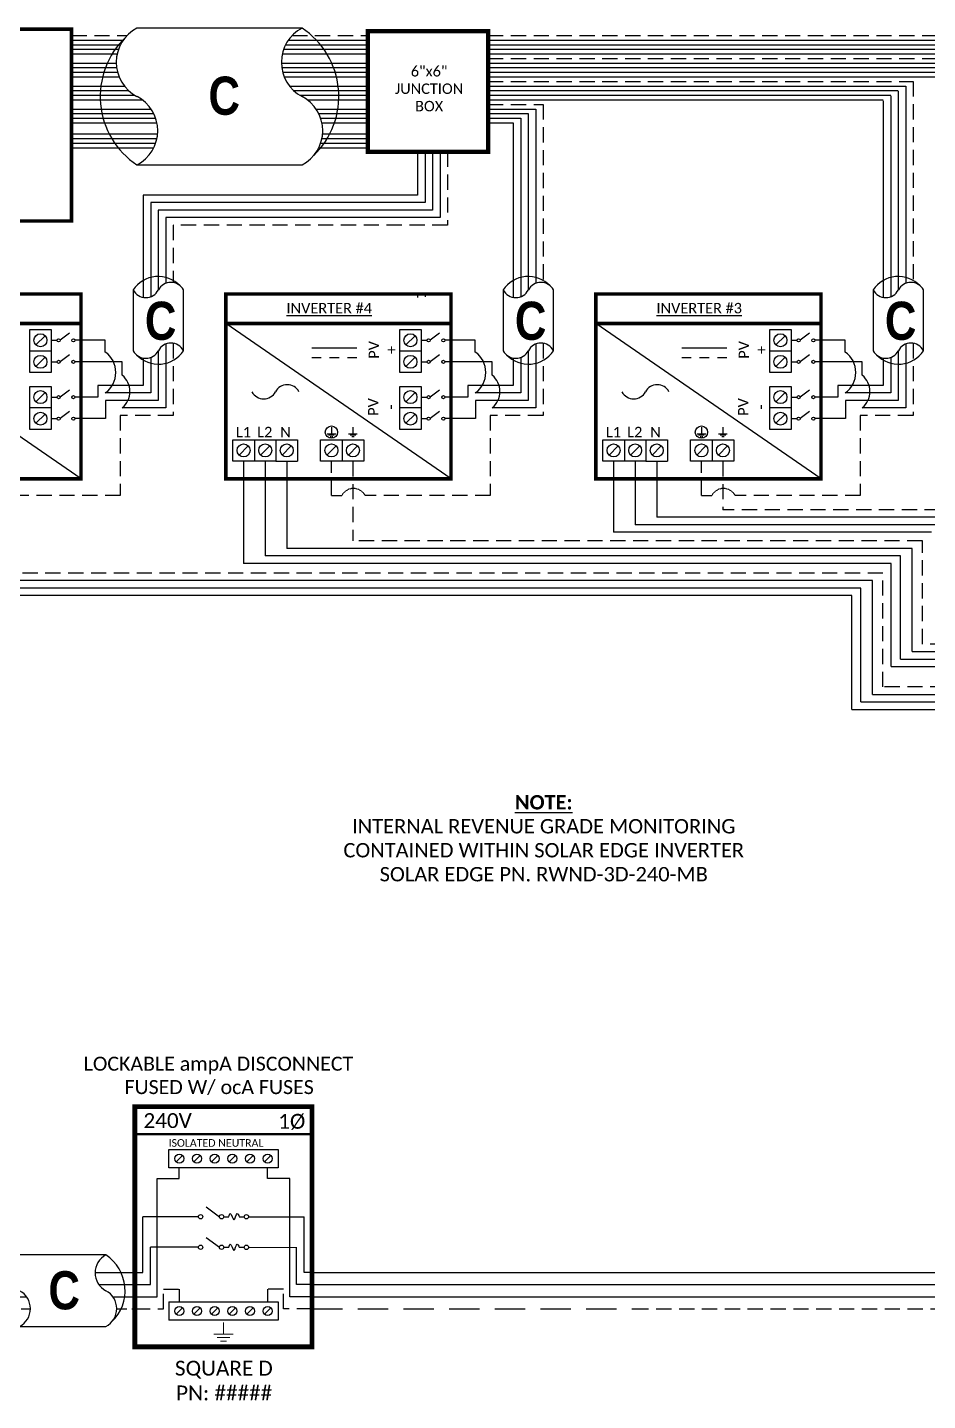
# Model space of a CAD drawing. Header units: feet. Extents: x 10037 to 10656, y 16038 to 16580.
# Drawn here: x 10252.7 to 10474.3, y 16223.5 to 16561.8 of the extents above; entities that cross this region are included whole.
import ezdxf

# ---------------------------------------------------------------- set-up
doc = ezdxf.new("R2010")
doc.units = ezdxf.units.FT
doc.header["$MEASUREMENT"] = 0
doc.linetypes.add('DASHED', pattern=[0.75, 0.5, -0.25])
doc.linetypes.add('HIDDEN', pattern=[0.375, 0.25, -0.125])
doc.styles.add('ONE LINE TXT', font='techb___.ttf')
doc.styles.get("Standard").update_dxf_attribs({"font": 'CALIBRI.TTF'})

# ---------------------------------------------------------------- blocks, each defined once
blk = doc.blocks.new('*U23')
at = {"color": 7}
blk.add_line((-79.14, 9), (0, 9), dxfattribs=at)
at = {"color": 10}
blk.add_line((-79.14, 6), (0, 6), dxfattribs=at)
at = {"color": 253}
blk.add_line((-79.14, 3), (0, 3), dxfattribs=at)
at = {"color": 92, "linetype": 'HIDDEN', "ltscale": 15}
blk.add_line((-79.14, 0), (0, 0), dxfattribs=at)
blk = doc.blocks.new('*U27')
at = {"color": 7}
blk.add_line((-79.14, 9), (0, 9), dxfattribs=at)
at = {"color": 10}
blk.add_line((-79.14, 6), (0, 6), dxfattribs=at)
at = {"color": 253}
blk.add_line((-79.14, 3), (0, 3), dxfattribs=at)
at = {"color": 92, "linetype": 'DASHED', "ltscale": 15}
blk.add_line((-79.14, 0), (0, 0), dxfattribs=at)
at = {"color": 1, "insert": (-22.08, 115.96), "char_height": 3.5433, "attachment_point": 5}
blk.add_mtext_dynamic_manual_height_columns('{\\fCalibri|b1|i0|c0|p34;\\LNOTE:\\P}INTERNAL REVENUE GRADE MONITORING\\PCONTAINED WITHIN SOLAR EDGE INVERTER\\PSOLAR EDGE PN. RWND-3D-240-MB', width=99.534, gutter_width=7.17, heights=[0], dxfattribs=at)
blk = doc.blocks.new('*U32')
at = {"color": 1, "linetype": 'Continuous', "insert": (-21.28, 0.3), "char_height": 9.3833, "attachment_point": 1, "style": 'ONE LINE TXT'}
blk.add_mtext_dynamic_manual_height_columns('{\\W1;\\C256;C}', width=0.1385, gutter_width=2.13, heights=[0], dxfattribs=at)
blk = doc.blocks.new('*U30')
at = {"color": 7, "linetype": 'Continuous'}
for p, q in [((-7.14, 13.31), (-28.39, 13.31)), ((-28.39, -4.31), (-7.14, -4.31))]:
    blk.add_line(p, q, dxfattribs=at)
at = {"color": 7}
for p, q in [((-35.53, 9), (-31.05, 9)), ((-9.81, 9), (0, 9))]:
    blk.add_line(p, q, dxfattribs=at)
at = {"color": 10}
for p, q in [((-35.53, 6), (-30.11, 6)), ((-8.87, 6), (0, 6))]:
    blk.add_line(p, q, dxfattribs=at)
at = {"color": 253}
for p, q in [((-35.53, 3), (-26.66, 3)), ((-5.41, 3), (0, 3))]:
    blk.add_line(p, q, dxfattribs=at)
at = {"color": 92, "linetype": 'HIDDEN', "ltscale": 10}
for p, q in [((-4.48, 0), (0, 0)), ((-35.53, 0), (-25.72, 0))]:
    blk.add_line(p, q, dxfattribs=at)
at = {"color": 7, "linetype": 'Continuous'}
for centre, start, end in [((-22.54, 4.5), 133.9732, 236.4265), ((-12.99, 4.5), 313.9732, 56.4265)]:
    blk.add_arc(centre, 10.58, start, end, dxfattribs=at)
at = {"linetype": 'Continuous'}
for centre, start, end in [((-26.08, 8.91), 117.6639, 242.3361), ((-4.83, 8.91), 117.6639, 242.3361), ((-30.7, 0.09), 297.6639, 62.3361), ((-9.45, 0.09), 297.6639, 62.3361)]:
    blk.add_arc(centre, 4.98, start, end, dxfattribs=at)
blk = doc.blocks.new('*U24')
at = {"lineweight": 50}
blk.add_line((-43.61, 43.06), (0, 43.06), dxfattribs=at)
at = {"color": 1, "linetype": 'Continuous'}
for p, q in [((-35.27, 34.78), (-35.27, 39.32)), ((-35.27, 39.32), (-8.32, 39.32)), ((-8.32, 39.32), (-8.32, 34.78)), ((-8.32, 34.78), (-35.27, 34.78)), ((-26.07, 25.18), (-22.81, 22.74)), ((-21.73, 22.73), (-20.49, 22.73)), ((-17.94, 22.73), (-16.7, 22.73)), ((-26.07, 17.65), (-22.81, 15.2)), ((-21.73, 15.2), (-20.49, 15.2)), ((-17.94, 15.2), (-16.7, 15.2)), ((-35.27, 1.76), (-8.32, 1.76)), ((-35.27, 1.76), (-35.27, -2.78)), ((-8.32, 1.76), (-8.32, -2.78)), ((-8.32, -2.78), (-35.27, -2.78))]:
    blk.add_line(p, q, dxfattribs=at)
at = {"color": 4, "linetype": 'Continuous'}
for p, q in [((-31.89, 37.83), (-33.46, 36.26)), ((-27.53, 37.83), (-29.11, 36.26)), ((-23.18, 37.83), (-24.76, 36.26)), ((-18.83, 37.83), (-20.41, 36.26)), ((-14.48, 37.83), (-16.06, 36.26)), ((-10.13, 37.83), (-11.7, 36.26)), ((-31.89, 0.28), (-33.46, -1.3)), ((-27.53, 0.28), (-29.11, -1.3)), ((-23.18, 0.28), (-24.76, -1.3)), ((-18.83, 0.28), (-20.41, -1.3)), ((-14.48, 0.28), (-16.06, -1.3)), ((-10.13, 0.28), (-11.7, -1.3))]:
    blk.add_line(p, q, dxfattribs=at)
at = {"color": 253, "linetype": 'Continuous'}
for p, q in [((-32.67, 32.17), (-32.67, 34.78)), ((-10.92, 32.17), (-10.92, 34.78)), ((-38.16, 3), (-38.16, 32.17)), ((-38.16, 32.17), (-32.67, 32.17)), ((-5.43, 32.17), (-10.92, 32.17)), ((-5.43, 3), (-5.43, 32.17)), ((-43.61, 3), (-38.16, 3)), ((0, 3), (-5.43, 3))]:
    blk.add_line(p, q, dxfattribs=at)
at = {"color": 7, "linetype": 'Continuous'}
for p, q in [((-27.97, 22.73), (-41.66, 22.73)), ((-41.66, 9), (-41.66, 22.73)), ((-15.62, 22.73), (-1.93, 22.73)), ((-1.93, 9), (-1.93, 22.73))]:
    blk.add_line(p, q, dxfattribs=at)
at = {"color": 10, "linetype": 'Continuous'}
for p, q in [((-27.97, 15.2), (-39.8, 15.2)), ((-39.8, 6), (-39.8, 15.2)), ((-15.62, 15.2), (-3.79, 15.19)), ((-3.79, 6), (-3.79, 15.2)), ((-43.61, 6), (-39.8, 6)), ((0, 6), (-3.79, 6))]:
    blk.add_line(p, q, dxfattribs=at)
at = {"color": 7}
for p, q in [((-43.61, 9), (-41.66, 9)), ((0, 9), (-1.93, 9))]:
    blk.add_line(p, q, dxfattribs=at)
at = {"color": 92, "linetype": 'HIDDEN', "ltscale": 15}
for p, q in [((-36.58, 0), (-36.58, 4.9)), ((-36.58, 4.9), (-32.67, 4.9)), ((-32.67, 4.9), (-32.67, 1.76)), ((-7.01, 4.9), (-10.92, 4.9)), ((-10.92, 4.9), (-10.92, 1.76)), ((-7.01, 0), (-7.01, 4.9)), ((-43.61, 0), (-36.58, 0)), ((0, 0), (-7.01, 0))]:
    blk.add_line(p, q, dxfattribs=at)
at = {"lineweight": 50, "const_width": 1.19}
blk.add_lwpolyline([(-43.61, -9.34), (-43.61, 49.84), (0, 49.84), (0, -9.34)], close=True, dxfattribs=at)
at = {"color": 92, "linetype": 'Continuous', "lineweight": 5, "ltscale": 0.05, "flags": 128}
for points in [[(-21.8, -3.32), (-21.8, -6.17)], [(-24.14, -6.17), (-19.45, -6.17)], [(-20.27, -7.03), (-23.32, -7.03)], [(-21.08, -7.9), (-22.51, -7.9)]]:
    blk.add_lwpolyline(points, dxfattribs=at)
at = {"color": 4, "linetype": 'Continuous'}
for centre in [(-32.67, 37.05), (-28.32, 37.05), (-23.97, 37.05), (-19.62, 37.05), (-15.27, 37.05), (-10.92, 37.05), (-32.67, -0.51), (-28.32, -0.51), (-23.97, -0.51), (-19.62, -0.51), (-15.27, -0.51), (-10.92, -0.51)]:
    blk.add_circle(centre, 1.11, dxfattribs=at)
at = {"color": 1, "linetype": 'Continuous'}
for centre in [(-27.43, 22.73), (-22.27, 22.73), (-16.16, 22.73), (-27.43, 15.2), (-22.27, 15.2), (-16.16, 15.19)]:
    blk.add_circle(centre, 0.541, dxfattribs=at)
for points in [[(-20.49, 22.73), (-20.12, 23.49), (-19.22, 21.97), (-18.39, 23.49), (-17.94, 22.73)], [(-20.49, 15.2), (-20.12, 15.96), (-19.22, 14.43), (-18.39, 15.96), (-17.94, 15.2)]]:
    blk.add_spline(points, degree=3, dxfattribs=at)
at = {"color": 7}
blk.add_blockref('*U30', (-43.61, 0), dxfattribs=at)
at = {"color": 4, "linetype": 'Continuous'}
blk.add_text('ISOLATED NEUTRAL', height=1.8743, dxfattribs=at).set_placement((-35.32, 39.97))
at = {"color": 1}
for s, width, gutter_width, heights, insert, char_height, attachment_point in [('\\A1;\\pi2.6661;LOCKABLE ampA DISCONNECT \\P\\pi12.722;FUSED W/ ocA FUSES', 71.8931, 92.23, [18.56], (-58.88, 62.16), 3.4544, 1), ('240V', 0.1481, 0.75, [0], (-35.55, 46.4), 3.658, 5), ('1Ø', 0.1481, 0.75, [0], (-4.98, 46.1), 3.658, 5), ('\\A1;\\pi5.5987,t23.887;SQUARE D\\P\\pi5.8899,t24.178;PN: #####', 35.0816, 28.88, [13.54], (-39.35, -12.75), 3.6576, 1)]:
    blk.add_mtext_dynamic_manual_height_columns(s, width=width, gutter_width=gutter_width, heights=heights, dxfattribs=dict(at, insert=insert, char_height=char_height, attachment_point=attachment_point))

msp = doc.modelspace()

# ---------------------------------------------------------------- linework, layer by layer
at = {"color": 92, "linetype": 'HIDDEN', "ltscale": 15}
for p, q in [((10263.54, 16559.84), (10277.23, 16559.84)), ((10317.86, 16559.84), (10336.5, 16559.84)), ((10366.1, 16559.84), (10652.97, 16559.84)), ((10366.1, 16554.18), (10561.87, 16554.18)), ((10366.1, 16548.52), (10470.77, 16548.52)), ((10470.77, 16548.52), (10470.77, 16498.97)), ((10366.1, 16542.86), (10379.67, 16542.86)), ((10379.67, 16542.86), (10379.67, 16498.97)), ((10356.12, 16531.21), (10356.12, 16513.15)), ((10288.57, 16513.15), (10288.57, 16498.97)), ((10356.12, 16513.15), (10288.57, 16513.15)), ((10288.57, 16484.02), (10288.57, 16466.25)), ((10379.67, 16484.02), (10379.67, 16466.25)), ((10470.77, 16484.02), (10470.77, 16466.25)), ((10288.57, 16466.25), (10275.55, 16466.25)), ((10275.55, 16466.25), (10275.55, 16446.48)), ((10379.67, 16466.25), (10366.65, 16466.25)), ((10366.65, 16466.25), (10366.65, 16446.48)), ((10470.77, 16466.25), (10457.75, 16466.25)), ((10457.75, 16466.25), (10457.75, 16446.48)), ((10327.53, 16446.48), (10327.53, 16454.96)), ((10332.83, 16454.96), (10332.83, 16435.34)), ((10418.63, 16446.48), (10418.63, 16454.96)), ((10423.93, 16454.96), (10423.93, 16443.01)), ((10275.55, 16446.48), (10244.76, 16446.48)), ((10327.53, 16446.48), (10330.06, 16446.48)), ((10366.65, 16446.48), (10335.86, 16446.48)), ((10418.63, 16446.48), (10421.16, 16446.48)), ((10457.75, 16446.48), (10426.96, 16446.48)), ((10482.97, 16443.01), (10423.93, 16443.01)), ((10473.06, 16435.34), (10332.83, 16435.34)), ((10473.06, 16409.92), (10473.06, 16435.34)), ((10463.34, 16427.4), (10241.73, 16427.4)), ((10463.34, 16399.35), (10463.34, 16427.4)), ((10591.23, 16409.92), (10473.06, 16409.92)), ((10591.23, 16399.35), (10463.34, 16399.35))]:
    msp.add_line(p, q, dxfattribs=at)
at = {"color": 7, "linetype": 'Continuous'}
for p, q in [((10320.3, 16561.67), (10279.66, 16561.67)), ((10263.54, 16557.58), (10275.61, 16557.58)), ((10316.25, 16557.58), (10336.5, 16557.58)), ((10366.1, 16557.58), (10649.28, 16557.58)), ((10263.54, 16555.31), (10274.79, 16555.31)), ((10315.43, 16555.31), (10336.5, 16555.31)), ((10366.1, 16555.31), (10645.59, 16555.31)), ((10263.54, 16551.92), (10274.66, 16551.92)), ((10263.54, 16549.65), (10275.27, 16549.65)), ((10315.29, 16551.92), (10336.5, 16551.92)), ((10315.9, 16549.65), (10336.5, 16549.65)), ((10366.1, 16551.92), (10558.18, 16551.92)), ((10366.1, 16549.65), (10554.49, 16549.65)), ((10263.54, 16546.26), (10277.62, 16546.26)), ((10318.25, 16546.26), (10336.5, 16546.26)), ((10366.1, 16546.26), (10467.08, 16546.26)), ((10467.08, 16546.14), (10467.08, 16497.07)), ((10263.54, 16543.99), (10280.96, 16543.99)), ((10321.6, 16543.99), (10336.5, 16543.99)), ((10366.1, 16543.99), (10463.39, 16543.99)), ((10463.39, 16543.76), (10463.39, 16495.32)), ((10263.54, 16540.59), (10283.78, 16540.59)), ((10324.42, 16540.59), (10336.5, 16540.59)), ((10366.1, 16540.6), (10375.98, 16540.6)), ((10375.98, 16540.6), (10375.98, 16497.07)), ((10263.54, 16538.33), (10284.56, 16538.33)), ((10325.2, 16538.33), (10336.5, 16538.33)), ((10366.1, 16538.33), (10372.29, 16538.33)), ((10372.29, 16538.33), (10372.29, 16495.32)), ((10263.54, 16534.45), (10284.57, 16534.45)), ((10263.54, 16532.19), (10283.79, 16532.19)), ((10324.43, 16532.19), (10336.5, 16532.19)), ((10325.2, 16534.45), (10336.5, 16534.45)), ((10348.74, 16531.21), (10348.74, 16520.53)), ((10352.43, 16531.21), (10352.43, 16516.84)), ((10279.66, 16527.95), (10320.3, 16527.95)), ((10281.19, 16520.53), (10281.19, 16495.32)), ((10348.74, 16520.53), (10281.19, 16520.53)), ((10284.88, 16516.84), (10284.88, 16497.07)), ((10352.43, 16516.84), (10284.88, 16516.84)), ((10278.72, 16497.14), (10278.72, 16482.19)), ((10291.13, 16482.19), (10291.13, 16497.14)), ((10348.74, 16496.12), (10348.74, 16495.32)), ((10369.82, 16497.14), (10369.82, 16482.19)), ((10382.23, 16482.19), (10382.23, 16497.14)), ((10460.92, 16497.14), (10460.92, 16482.19)), ((10473.33, 16482.19), (10473.33, 16497.14)), ((10265.89, 16450.62), (10210.44, 16488.89)), ((10356.99, 16450.62), (10301.54, 16488.89)), ((10448.09, 16450.62), (10392.64, 16488.89)), ((10284.88, 16482.12), (10284.88, 16469.94)), ((10333.79, 16482.83), (10322.7, 16482.83)), ((10375.98, 16482.12), (10375.98, 16469.94)), ((10424.89, 16482.83), (10413.8, 16482.83)), ((10467.08, 16482.12), (10467.08, 16469.94)), ((10281.19, 16480.37), (10281.19, 16473.63)), ((10325.01, 16480.43), (10322.7, 16480.43)), ((10329.4, 16480.43), (10327.09, 16480.43)), ((10333.79, 16480.43), (10331.47, 16480.43)), ((10372.29, 16480.37), (10372.29, 16473.63)), ((10416.11, 16480.43), (10413.8, 16480.43)), ((10420.5, 16480.43), (10418.19, 16480.43)), ((10424.89, 16480.43), (10422.57, 16480.43)), ((10463.39, 16480.37), (10463.39, 16473.63)), ((10281.19, 16473.63), (10270.05, 16473.63)), ((10270.05, 16473.63), (10270.05, 16470.74)), ((10372.29, 16473.63), (10361.15, 16473.63)), ((10361.15, 16473.63), (10361.15, 16470.74)), ((10463.39, 16473.63), (10452.25, 16473.63)), ((10452.25, 16473.63), (10452.25, 16470.74)), ((10270.05, 16470.74), (10264.38, 16470.74)), ((10284.88, 16469.94), (10271.89, 16469.94)), ((10271.89, 16469.94), (10271.89, 16465.44)), ((10361.15, 16470.74), (10355.48, 16470.74)), ((10375.98, 16469.94), (10362.99, 16469.94)), ((10362.99, 16469.94), (10362.99, 16465.44)), ((10452.25, 16470.74), (10446.58, 16470.74)), ((10467.08, 16469.94), (10454.09, 16469.94)), ((10454.09, 16469.94), (10454.09, 16465.44)), ((10271.89, 16465.44), (10264.38, 16465.44)), ((10362.99, 16465.44), (10355.48, 16465.44)), ((10454.09, 16465.44), (10446.58, 16465.44)), ((10305.92, 16454.96), (10305.92, 16429.79)), ((10397.02, 16454.96), (10397.02, 16437.46)), ((10475.28, 16437.46), (10397.02, 16437.46)), ((10465.37, 16429.79), (10305.92, 16429.79)), ((10465.37, 16404.37), (10465.37, 16429.79)), ((10455.65, 16421.85), (10214.82, 16421.85)), ((10455.65, 16393.8), (10455.65, 16421.85)), ((10465.37, 16404.37), (10593.08, 16404.37)), ((10455.65, 16393.8), (10593.08, 16393.8))]:
    msp.add_line(p, q, dxfattribs=at)
at = {"color": 10, "linetype": 'Continuous'}
for p, q in [((10263.54, 16558.71), (10276.29, 16558.71)), ((10263.54, 16556.45), (10275.12, 16556.45)), ((10315.76, 16556.45), (10336.5, 16556.45)), ((10316.93, 16558.71), (10336.5, 16558.71)), ((10366.1, 16558.71), (10651.13, 16558.71)), ((10366.1, 16556.45), (10647.44, 16556.44)), ((10263.54, 16553.05), (10274.57, 16553.05)), ((10315.2, 16553.05), (10336.5, 16553.05)), ((10366.1, 16553.05), (10560.03, 16553.05)), ((10263.54, 16550.79), (10274.89, 16550.79)), ((10315.52, 16550.79), (10336.5, 16550.79)), ((10366.1, 16550.79), (10556.34, 16550.79)), ((10263.54, 16547.39), (10276.58, 16547.39)), ((10317.21, 16547.39), (10336.5, 16547.39)), ((10366.1, 16547.39), (10468.93, 16547.39)), ((10468.93, 16547.33), (10468.93, 16498.77)), ((10263.54, 16545.13), (10279.11, 16545.13)), ((10319.74, 16545.13), (10336.5, 16545.13)), ((10366.1, 16545.13), (10465.24, 16545.13)), ((10465.24, 16544.95), (10465.24, 16495.48)), ((10263.54, 16541.73), (10283.12, 16541.73)), ((10263.54, 16539.46), (10284.25, 16539.46)), ((10323.76, 16541.73), (10336.5, 16541.73)), ((10324.89, 16539.46), (10336.5, 16539.46)), ((10366.1, 16541.73), (10377.83, 16541.73)), ((10366.1, 16539.47), (10374.14, 16539.46)), ((10374.14, 16539.46), (10374.14, 16495.48)), ((10377.83, 16541.73), (10377.83, 16498.77)), ((10263.54, 16535.59), (10284.73, 16535.59)), ((10325.37, 16535.59), (10336.5, 16535.59)), ((10263.54, 16533.32), (10284.26, 16533.32)), ((10324.9, 16533.32), (10336.5, 16533.32)), ((10350.59, 16531.21), (10350.59, 16518.68)), ((10354.28, 16531.21), (10354.28, 16514.99)), ((10283.04, 16518.68), (10283.04, 16495.48)), ((10350.59, 16518.68), (10283.04, 16518.68)), ((10286.73, 16514.99), (10286.73, 16498.77)), ((10354.28, 16514.99), (10286.73, 16514.99)), ((10350.59, 16496.12), (10350.59, 16495.48)), ((10271.86, 16484.75), (10264.38, 16484.75)), ((10271.86, 16481.86), (10271.86, 16484.75)), ((10362.96, 16484.75), (10355.48, 16484.75)), ((10362.96, 16481.86), (10362.96, 16484.75)), ((10454.06, 16484.75), (10446.58, 16484.75)), ((10454.06, 16481.86), (10454.06, 16484.75)), ((10286.73, 16483.82), (10286.73, 16468.1)), ((10377.83, 16483.82), (10377.83, 16468.1)), ((10468.93, 16483.82), (10468.93, 16468.1)), ((10276.05, 16479.44), (10264.38, 16479.44)), ((10276.05, 16476.12), (10276.05, 16479.44)), ((10283.04, 16480.53), (10283.04, 16471.79)), ((10367.15, 16479.44), (10355.48, 16479.44)), ((10367.15, 16476.12), (10367.15, 16479.44)), ((10374.14, 16480.53), (10374.14, 16471.79)), ((10458.25, 16479.44), (10446.58, 16479.44)), ((10458.25, 16476.12), (10458.25, 16479.44)), ((10465.24, 16480.53), (10465.24, 16471.79)), ((10283.04, 16471.79), (10271.86, 16471.79)), ((10374.14, 16471.79), (10362.96, 16471.79)), ((10465.24, 16471.79), (10454.06, 16471.79)), ((10286.73, 16468.1), (10276.05, 16468.1)), ((10377.83, 16468.1), (10367.15, 16468.1)), ((10468.93, 16468.1), (10458.25, 16468.1)), ((10311.22, 16454.96), (10311.22, 16431.64)), ((10402.32, 16454.96), (10402.32, 16439.31)), ((10477.55, 16439.31), (10402.32, 16439.31)), ((10467.64, 16431.64), (10311.22, 16431.64)), ((10467.64, 16406.22), (10467.64, 16431.64)), ((10457.92, 16423.7), (10220.12, 16423.7)), ((10457.92, 16395.65), (10457.92, 16423.7)), ((10467.64, 16406.22), (10592.99, 16406.22)), ((10457.92, 16395.65), (10592.99, 16395.65))]:
    msp.add_line(p, q, dxfattribs=at)
at = {"color": 1, "linetype": 'Continuous'}
for p, q in [((10253.25, 16476.79), (10253.25, 16487.4)), ((10253.25, 16487.4), (10258.55, 16487.4)), ((10253.25, 16476.79), (10253.25, 16487.4)), ((10258.55, 16487.4), (10258.55, 16476.79)), ((10258.55, 16487.4), (10258.55, 16482.09)), ((10258.55, 16484.75), (10259.98, 16484.75)), ((10263.07, 16486.48), (10260.78, 16484.76)), ((10344.35, 16476.79), (10344.35, 16487.4)), ((10344.35, 16487.4), (10349.65, 16487.4)), ((10344.35, 16476.79), (10344.35, 16487.4)), ((10349.65, 16487.4), (10349.65, 16476.79)), ((10349.65, 16487.4), (10349.65, 16482.09)), ((10349.65, 16484.75), (10351.08, 16484.75)), ((10354.17, 16486.48), (10351.88, 16484.76)), ((10435.45, 16476.79), (10435.45, 16487.4)), ((10435.45, 16487.4), (10440.75, 16487.4)), ((10435.45, 16476.79), (10435.45, 16487.4)), ((10440.75, 16487.4), (10440.75, 16476.79)), ((10440.75, 16487.4), (10440.75, 16482.09)), ((10440.75, 16484.75), (10442.18, 16484.75)), ((10445.27, 16486.48), (10442.98, 16484.76)), ((10258.55, 16482.09), (10253.25, 16482.09)), ((10263.07, 16481.17), (10260.78, 16479.46)), ((10349.65, 16482.09), (10344.35, 16482.09)), ((10354.17, 16481.17), (10351.88, 16479.46)), ((10440.75, 16482.09), (10435.45, 16482.09)), ((10445.27, 16481.17), (10442.98, 16479.46)), ((10258.55, 16479.44), (10259.98, 16479.44)), ((10349.65, 16479.44), (10351.08, 16479.44)), ((10440.75, 16479.44), (10442.18, 16479.44)), ((10258.55, 16476.79), (10253.25, 16476.79)), ((10349.65, 16476.79), (10344.35, 16476.79)), ((10440.75, 16476.79), (10435.45, 16476.79)), ((10253.25, 16462.79), (10253.25, 16473.39)), ((10253.25, 16473.39), (10258.55, 16473.39)), ((10258.55, 16473.39), (10258.55, 16468.09)), ((10263.07, 16472.47), (10260.78, 16470.75)), ((10344.35, 16462.79), (10344.35, 16473.39)), ((10344.35, 16473.39), (10349.65, 16473.39)), ((10349.65, 16473.39), (10349.65, 16468.09)), ((10354.17, 16472.47), (10351.88, 16470.75)), ((10435.45, 16462.79), (10435.45, 16473.39)), ((10435.45, 16473.39), (10440.75, 16473.39)), ((10440.75, 16473.39), (10440.75, 16468.09)), ((10445.27, 16472.47), (10442.98, 16470.75)), ((10258.55, 16468.09), (10253.25, 16468.09)), ((10258.55, 16470.74), (10259.98, 16470.74)), ((10258.55, 16468.09), (10258.55, 16462.79)), ((10349.65, 16468.09), (10344.35, 16468.09)), ((10349.65, 16470.74), (10351.08, 16470.74)), ((10349.65, 16468.09), (10349.65, 16462.79)), ((10440.75, 16468.09), (10435.45, 16468.09)), ((10440.75, 16470.74), (10442.18, 16470.74)), ((10440.75, 16468.09), (10440.75, 16462.79)), ((10258.55, 16465.44), (10259.98, 16465.44)), ((10263.07, 16467.17), (10260.78, 16465.45)), ((10349.65, 16465.44), (10351.08, 16465.44)), ((10354.17, 16467.17), (10351.88, 16465.45)), ((10440.75, 16465.44), (10442.18, 16465.44)), ((10445.27, 16467.17), (10442.98, 16465.45)), ((10258.55, 16462.79), (10253.25, 16462.79)), ((10349.65, 16462.79), (10344.35, 16462.79)), ((10440.75, 16462.79), (10435.45, 16462.79)), ((10303.27, 16460.26), (10313.87, 16460.26)), ((10303.27, 16454.96), (10303.27, 16460.26)), ((10303.27, 16460.26), (10308.57, 16460.26)), ((10308.57, 16460.26), (10308.57, 16454.96)), ((10313.87, 16460.26), (10313.87, 16454.96)), ((10313.87, 16460.26), (10319.17, 16460.26)), ((10319.17, 16460.26), (10319.17, 16454.96)), ((10324.88, 16460.26), (10335.48, 16460.26)), ((10324.88, 16454.96), (10324.88, 16460.26)), ((10324.88, 16460.26), (10330.18, 16460.26)), ((10330.18, 16460.26), (10330.18, 16454.96)), ((10335.48, 16460.26), (10335.48, 16454.96)), ((10394.37, 16460.26), (10404.97, 16460.26)), ((10394.37, 16454.96), (10394.37, 16460.26)), ((10394.37, 16460.26), (10399.67, 16460.26)), ((10399.67, 16460.26), (10399.67, 16454.96)), ((10404.97, 16460.26), (10404.97, 16454.96)), ((10404.97, 16460.26), (10410.27, 16460.26)), ((10410.27, 16460.26), (10410.27, 16454.96)), ((10415.98, 16460.26), (10426.58, 16460.26)), ((10415.98, 16454.96), (10415.98, 16460.26)), ((10415.98, 16460.26), (10421.28, 16460.26)), ((10421.28, 16460.26), (10421.28, 16454.96)), ((10426.58, 16460.26), (10426.58, 16454.96)), ((10313.87, 16454.96), (10303.27, 16454.96)), ((10313.87, 16454.96), (10319.17, 16454.96)), ((10335.48, 16454.96), (10324.88, 16454.96)), ((10404.97, 16454.96), (10394.37, 16454.96)), ((10404.97, 16454.96), (10410.27, 16454.96)), ((10426.58, 16454.96), (10415.98, 16454.96))]:
    msp.add_line(p, q, dxfattribs=at)
at = {"color": 4, "linetype": 'Continuous'}
for p, q in [((10257.03, 16485.88), (10254.77, 16483.61)), ((10348.13, 16485.88), (10345.87, 16483.61)), ((10439.23, 16485.88), (10436.97, 16483.61)), ((10257.03, 16480.57), (10254.77, 16478.31)), ((10348.13, 16480.57), (10345.87, 16478.31)), ((10439.23, 16480.57), (10436.97, 16478.31)), ((10257.03, 16471.87), (10254.77, 16469.61)), ((10348.13, 16471.87), (10345.87, 16469.61)), ((10439.23, 16471.87), (10436.97, 16469.61)), ((10257.03, 16466.57), (10254.77, 16464.31)), ((10348.13, 16466.57), (10345.87, 16464.31)), ((10439.23, 16466.57), (10436.97, 16464.31)), ((10307.05, 16458.74), (10304.79, 16456.48)), ((10312.35, 16458.74), (10310.09, 16456.48)), ((10317.65, 16458.74), (10315.39, 16456.48)), ((10328.66, 16458.74), (10326.4, 16456.48)), ((10333.96, 16458.74), (10331.7, 16456.48)), ((10398.15, 16458.74), (10395.89, 16456.48)), ((10403.45, 16458.74), (10401.19, 16456.48)), ((10408.75, 16458.74), (10406.49, 16456.48)), ((10419.76, 16458.74), (10417.5, 16456.48)), ((10425.06, 16458.74), (10422.8, 16456.48))]:
    msp.add_line(p, q, dxfattribs=at)
at = {"color": 253, "linetype": 'Continuous'}
for p, q in [((10316.52, 16454.96), (10316.52, 16433.49)), ((10407.62, 16454.96), (10407.62, 16441.16)), ((10480.41, 16441.16), (10407.62, 16441.16)), ((10470.5, 16433.49), (10316.52, 16433.49)), ((10470.5, 16408.07), (10470.5, 16433.49)), ((10460.78, 16425.55), (10225.42, 16425.55)), ((10460.78, 16397.5), (10460.78, 16425.55)), ((10470.5, 16408.07), (10591.18, 16408.07)), ((10460.78, 16397.5), (10591.18, 16397.5))]:
    msp.add_line(p, q, dxfattribs=at)
at = {"lineweight": 50}
for points, const_width in [([(10263.54, 16514.15), (10215.12, 16514.15), (10215.12, 16561.4), (10263.54, 16561.4)], 0.834), ([(10366.1, 16531.21), (10336.5, 16531.21), (10336.5, 16560.93), (10366.1, 16560.93)], 1.08), ([(10210.44, 16450.62), (10210.44, 16496.12), (10265.89, 16496.12), (10265.89, 16450.62)], 0.834), ([(10210.44, 16488.89), (10210.44, 16496.12), (10265.89, 16496.12), (10265.89, 16488.89)], 0.834), ([(10301.54, 16450.62), (10301.54, 16496.12), (10356.99, 16496.12), (10356.99, 16450.62)], 0.834), ([(10301.54, 16488.89), (10301.54, 16496.12), (10356.99, 16496.12), (10356.99, 16488.89)], 0.834), ([(10392.64, 16450.62), (10392.64, 16496.12), (10448.09, 16496.12), (10448.09, 16450.62)], 0.834), ([(10392.64, 16488.89), (10392.64, 16496.12), (10448.09, 16496.12), (10448.09, 16488.89)], 0.834)]:
    msp.add_lwpolyline(points, close=True, dxfattribs=dict(at, const_width=const_width))
at = {"color": 92, "linetype": 'Continuous', "flags": 128}
for points in [[(10326.45, 16461.74), (10328.61, 16461.74)], [(10328.23, 16461.34), (10326.82, 16461.34)], [(10327.53, 16463.36), (10327.53, 16461.74)], [(10331.75, 16461.74), (10333.91, 16461.74)], [(10333.54, 16461.34), (10332.13, 16461.34)], [(10332.83, 16463.36), (10332.83, 16461.74)], [(10417.55, 16461.74), (10419.71, 16461.74)], [(10419.33, 16461.34), (10417.92, 16461.34)], [(10418.63, 16463.36), (10418.63, 16461.74)], [(10422.85, 16461.74), (10425.01, 16461.74)], [(10424.64, 16461.34), (10423.23, 16461.34)], [(10423.93, 16463.36), (10423.93, 16461.74)]]:
    msp.add_lwpolyline(points, dxfattribs=at)
at = {"color": 92, "linetype": 'HIDDEN', "flags": 128}
for points in [[(10327.86, 16460.94), (10327.2, 16460.94)], [(10333.16, 16460.94), (10332.5, 16460.94)], [(10418.96, 16460.94), (10418.3, 16460.94)], [(10424.26, 16460.94), (10423.6, 16460.94)]]:
    msp.add_lwpolyline(points, dxfattribs=at)
at = {"color": 4, "linetype": 'Continuous'}
for centre in [(10255.9, 16484.75), (10347, 16484.75), (10438.1, 16484.75), (10255.9, 16479.44), (10347, 16479.44), (10438.1, 16479.44), (10255.9, 16470.74), (10347, 16470.74), (10438.1, 16470.74), (10255.9, 16465.44), (10347, 16465.44), (10438.1, 16465.44), (10305.92, 16457.61), (10311.22, 16457.61), (10316.52, 16457.61), (10327.53, 16457.61), (10332.83, 16457.61), (10397.02, 16457.61), (10402.32, 16457.61), (10407.62, 16457.61), (10418.63, 16457.61), (10423.93, 16457.61)]:
    msp.add_circle(centre, 1.6, dxfattribs=at)
at = {"color": 1, "linetype": 'Continuous'}
for centre in [(10260.36, 16484.75), (10263.99, 16484.75), (10351.46, 16484.75), (10355.09, 16484.75), (10442.56, 16484.75), (10446.2, 16484.75), (10260.36, 16479.44), (10263.99, 16479.44), (10351.46, 16479.44), (10355.09, 16479.44), (10442.56, 16479.44), (10446.2, 16479.44), (10260.36, 16470.74), (10263.99, 16470.74), (10351.46, 16470.74), (10355.09, 16470.74), (10442.56, 16470.74), (10446.2, 16470.74), (10260.36, 16465.44), (10263.99, 16465.44), (10351.46, 16465.44), (10355.09, 16465.44), (10442.56, 16465.44), (10446.2, 16465.44)]:
    msp.add_circle(centre, 0.381, dxfattribs=at)
at = {"color": 92, "linetype": 'Continuous'}
for centre in [(10327.53, 16462.13), (10418.63, 16462.13)]:
    msp.add_circle(centre, 1.52, dxfattribs=at)
at = {"color": 7, "linetype": 'Continuous'}
for centre, radius, start, end in [((10290.85, 16544.81), 20.24, 133.9732, 236.4265), ((10309.11, 16544.81), 20.24, 313.9732, 56.4265), ((10284.92, 16493.02), 7.45, 43.9732, 146.4265), ((10376.02, 16493.02), 7.45, 43.9732, 146.4265), ((10467.12, 16493.02), 7.45, 43.9732, 146.4265), ((10284.92, 16486.31), 7.45, 223.9732, 326.4265), ((10376.02, 16486.31), 7.45, 223.9732, 326.4265), ((10467.12, 16486.31), 7.45, 223.9732, 326.4265)]:
    msp.add_arc(centre, radius, start, end, dxfattribs=at)
at = {"linetype": 'Continuous'}
for centre, radius, start, end in [((10284.08, 16553.24), 9.52, 117.6639, 242.3361), ((10324.72, 16553.24), 9.52, 117.6639, 242.3361), ((10275.25, 16536.38), 9.52, 297.6639, 62.3361), ((10315.88, 16536.38), 9.52, 297.6639, 62.3361), ((10288.02, 16495.52), 3.5, 27.6639, 152.3361), ((10379.12, 16495.52), 3.5, 27.6639, 152.3361), ((10470.22, 16495.52), 3.5, 27.6639, 152.3361), ((10281.82, 16498.77), 3.5, 207.6639, 332.3361), ((10372.92, 16498.77), 3.5, 207.6639, 332.3361), ((10464.02, 16498.77), 3.5, 207.6639, 332.3361), ((10281.82, 16483.81), 3.5, 207.6639, 332.3361), ((10288.02, 16480.56), 3.5, 27.6639, 152.3361), ((10372.92, 16483.81), 3.5, 207.6639, 332.3361), ((10379.12, 16480.56), 3.5, 27.6639, 152.3361), ((10464.02, 16483.81), 3.5, 207.6639, 332.3361), ((10470.22, 16480.56), 3.5, 27.6639, 152.3361), ((10310.86, 16473.58), 3.27, 207.6639, 332.3361), ((10316.65, 16470.54), 3.27, 27.6639, 152.3361), ((10401.96, 16473.58), 3.27, 207.6639, 332.3361), ((10407.75, 16470.54), 3.27, 27.6639, 152.3361)]:
    msp.add_arc(centre, radius, start, end, dxfattribs=at)
at = {"color": 10, "linetype": 'Continuous'}
for centre, radius, start, end in [((10268.25, 16476.82), 6.2, 305.6505, 54.3495), ((10359.35, 16476.82), 6.2, 305.6505, 54.3495), ((10450.45, 16476.82), 6.2, 305.6505, 54.3495), ((10272.69, 16472.11), 5.23, 309.9338, 50.0662), ((10363.79, 16472.11), 5.23, 309.9338, 50.0662), ((10454.89, 16472.11), 5.23, 309.9338, 50.0662)]:
    msp.add_arc(centre, radius, start, end, dxfattribs=at)
at = {"color": 92, "linetype": 'HIDDEN', "ltscale": 0.3}
for centre in [(10332.96, 16444.96), (10424.06, 16444.96)]:
    msp.add_arc(centre, 3.27, 27.6639, 152.3361, dxfattribs=at)

# ---------------------------------------------------------------- block references
at = {"color": 7}
for name, p in [('*U27', (10401.89, 16246.09)), ('*U24', (10322.75, 16246.09)), ('*U23', (10481.03, 16246.09))]:
    msp.add_blockref(name, p, dxfattribs=at)
at = {"color": 3}
msp.add_blockref('*U32', (10279.13, 16255.09), dxfattribs=at)

# ---------------------------------------------------------------- texts
at = {"color": 1, "linetype": 'Continuous'}
for s, p in [('%%UINVERTER #4', (10316.47, 16491.38)), ('%%UINVERTER #3', (10407.57, 16491.38))]:
    msp.add_text(s, height=2.5744, dxfattribs=at).set_placement(p)
at = {"color": 1, "insert": (10351.59, 16546.72), "char_height": 2.5744, "width": 0.3355, "attachment_point": 5}
msp.add_mtext('6"x6"  JUNCTION BOX  ', dxfattribs=at)
at = {"color": 1, "linetype": 'Continuous', "char_height": 9.3833, "attachment_point": 1, "style": 'ONE LINE TXT'}
for insert in [(10297.26, 16549.7), (10281.6, 16494.25), (10372.7, 16494.25), (10463.8, 16494.25)]:
    msp.add_mtext_dynamic_manual_height_columns('{\\W1;\\C256;C}', width=0.1385, gutter_width=2.13, heights=[0], dxfattribs=dict(at, insert=insert))
at = {"color": 1, "char_height": 2.574, "attachment_point": 5, "rotation": 90}
for s, width, insert in [('PV +', 2.8378, (10340.14, 16482.38)), ('PV +', 2.8378, (10431.24, 16482.38)), ('PV -', 2.8013, (10339.98, 16468.32)), ('PV -', 2.8013, (10431.08, 16468.32))]:
    msp.add_mtext_dynamic_manual_height_columns(s, width=width, gutter_width=0.75, heights=[0], dxfattribs=dict(at, insert=insert))
at = {"color": 1, "attachment_point": 5}
for s, insert, char_height in [('L1', (10305.88, 16462.12), 2.574), ('L2', (10311.13, 16462.14), 2.574), ('N', (10316.23, 16462.1), 2.57), ('L1', (10396.98, 16462.12), 2.574), ('L2', (10402.23, 16462.14), 2.574), ('N', (10407.33, 16462.1), 2.57)]:
    msp.add_mtext_dynamic_manual_height_columns(s, width=0.1481, gutter_width=0.75, heights=[0], dxfattribs=dict(at, insert=insert, char_height=char_height))

doc.saveas('drawing.dxf')
